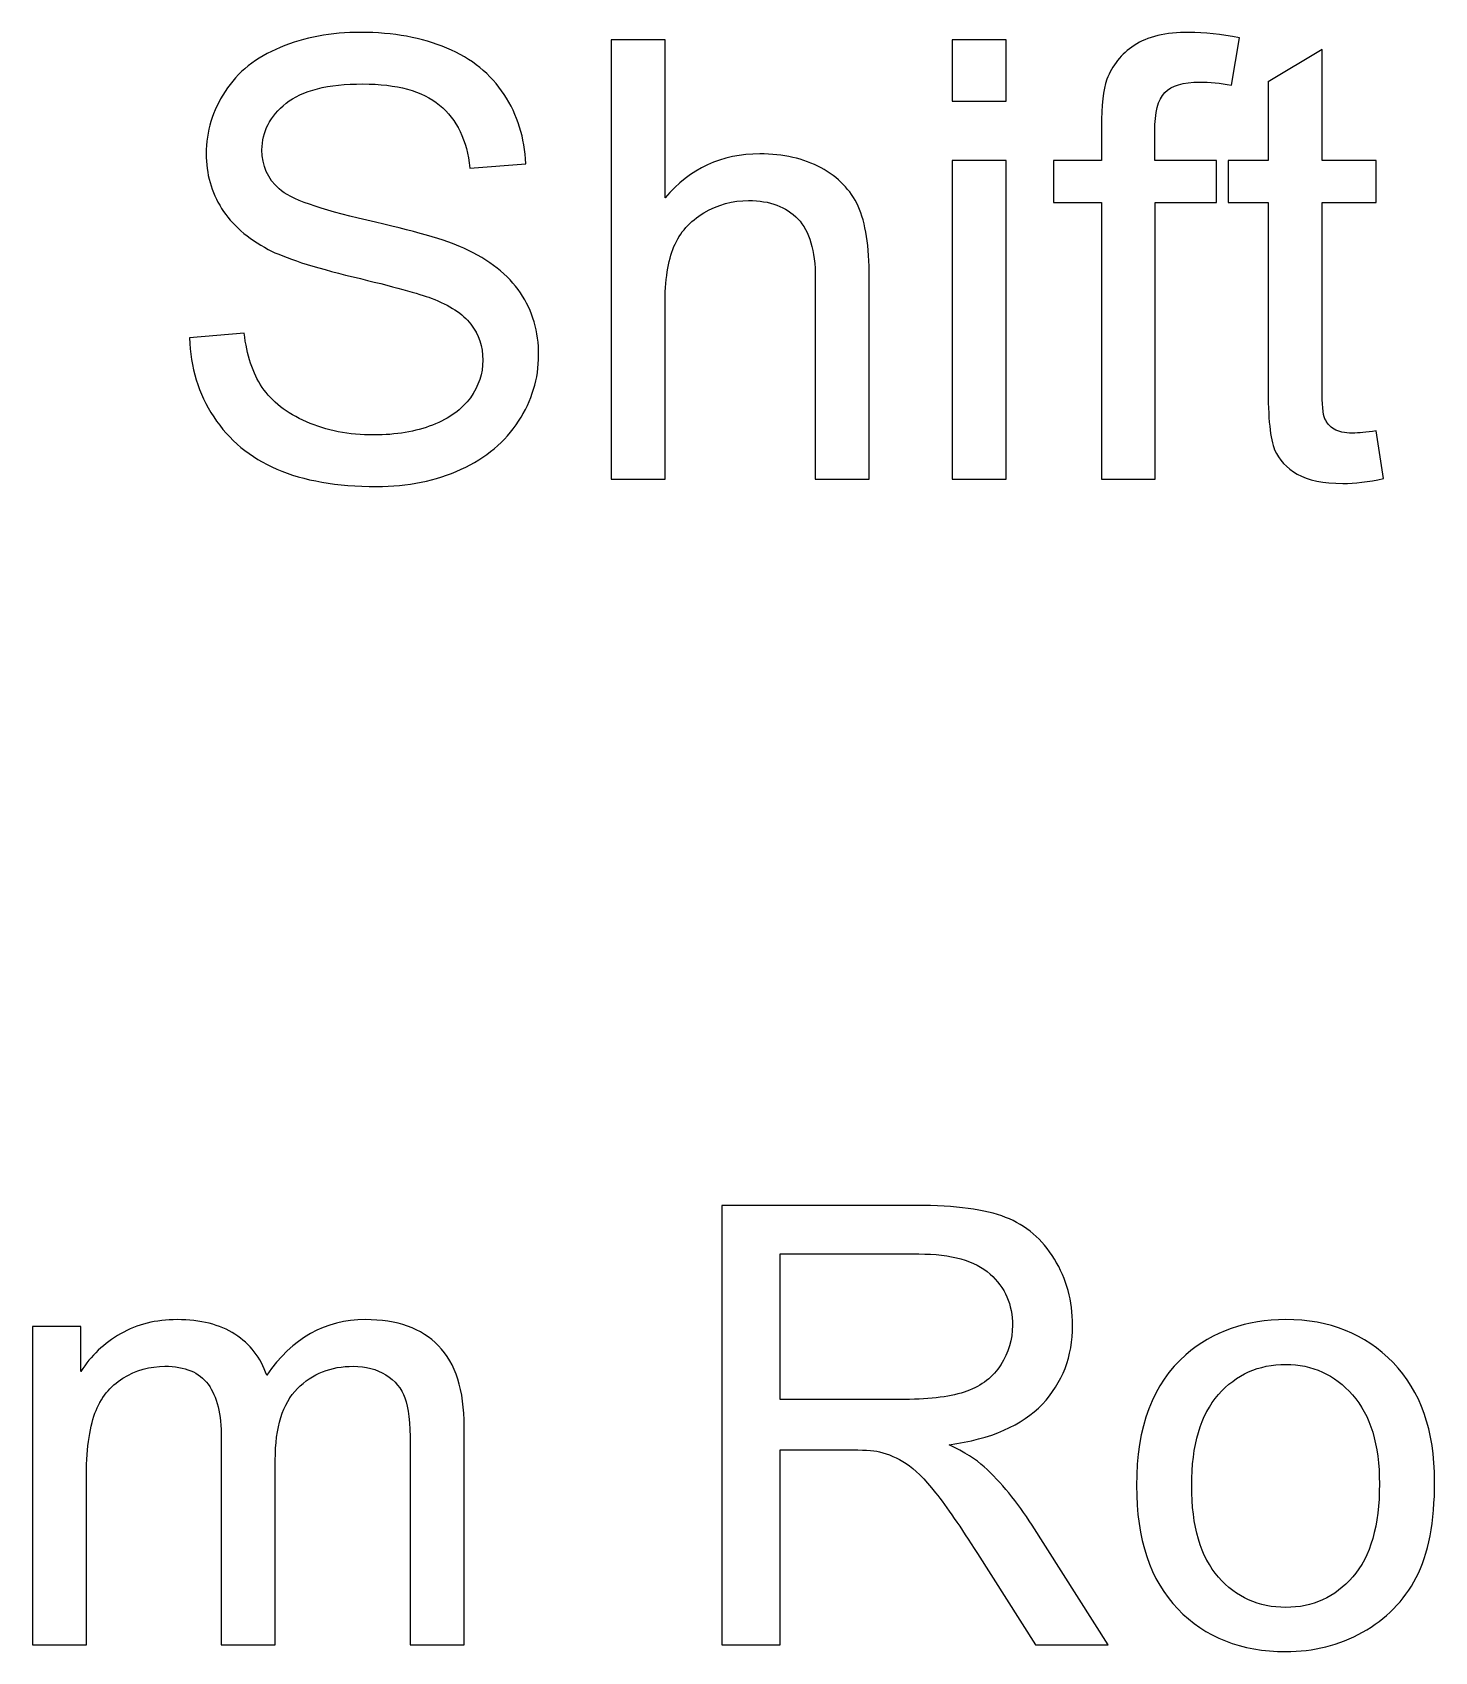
# Model space of a CAD drawing. Header units: millimetres. Extents: x -489 to 489, y -241 to 468.
# Drawn here: x -6.7 to 22.33, y 308.36 to 341.87 of the extents above; entities that cross this region are included whole.
import ezdxf

# ---------------------------------------------------------------- set-up
doc = ezdxf.new("R2010")
doc.units = ezdxf.units.MM
doc.header["$MEASUREMENT"] = 0
doc.layers.add('Layer 1', color=7, linetype='Continuous')

msp = doc.modelspace()

# ---------------------------------------------------------------- linework, layer by layer
at = {"layer": 'Layer 1', "color": 250}
for points, knots in [([(-3.4448, 335.5432), (-3.4448, 335.5432), (-2.3145, 335.6448), (-2.3145, 335.6448), (-2.3145, 335.6448), (-2.2616, 335.1876), (-2.1367, 334.813), (-1.9398, 334.5187), (-1.9398, 334.5187), (-1.743, 334.2266), (-1.4382, 333.9896), (-1.0254, 333.8075), (-1.0254, 333.8075), (-0.6127, 333.6276), (-0.147, 333.5366), (0.3694, 333.5366), (0.3694, 333.5366), (0.8288, 333.5366), (1.233, 333.6043), (1.5844, 333.7419), (1.5844, 333.7419), (1.9358, 333.8795), (2.1961, 334.0679), (2.3676, 334.3071), (2.3676, 334.3071), (2.539, 334.5463), (2.6258, 334.8066), (2.6258, 335.086), (2.6258, 335.086), (2.6258, 335.3696), (2.5433, 335.6173), (2.3782, 335.8311), (2.3782, 335.8311), (2.2131, 336.0427), (1.94, 336.2205), (1.559, 336.3666), (1.559, 336.3666), (1.3156, 336.4597), (0.7758, 336.6079), (-0.0602, 336.809), (-0.0602, 336.809), (-0.8963, 337.0101), (-1.4805, 337.1984), (-1.815, 337.3762), (-1.815, 337.3762), (-2.2489, 337.6048), (-2.5706, 337.8885), (-2.7823, 338.225), (-2.7823, 338.225), (-2.9961, 338.5616), (-3.1019, 338.9405), (-3.1019, 339.3574), (-3.1019, 339.3574), (-3.1019, 339.8189), (-2.9707, 340.2486), (-2.7103, 340.6465), (-2.7103, 340.6465), (-2.45, 341.0465), (-2.0711, 341.3492), (-1.5694, 341.5567), (-1.5694, 341.5567), (-1.0699, 341.7641), (-0.5132, 341.8678), (0.0985, 341.8678), (0.0985, 341.8678), (0.7716, 341.8678), (1.3664, 341.7599), (1.8807, 341.5418), (1.8807, 341.5418), (2.3951, 341.3259), (2.7909, 341.0063), (3.0682, 340.583), (3.0682, 340.583), (3.3455, 340.1618), (3.4936, 339.6834), (3.5148, 339.15), (3.5148, 339.15), (3.5148, 339.15), (2.3591, 339.0611), (2.3591, 339.0611), (2.3591, 339.0611), (2.2977, 339.6347), (2.0882, 340.0686), (1.7305, 340.3607), (1.7305, 340.3607), (1.3727, 340.655), (0.8436, 340.801), (0.1451, 340.801), (0.1451, 340.801), (-0.5831, 340.801), (-1.1143, 340.6677), (-1.4467, 340.401), (-1.4467, 340.401), (-1.779, 340.1343), (-1.9462, 339.8125), (-1.9462, 339.4358), (-1.9462, 339.4358), (-1.9462, 339.1098), (-1.8277, 338.841), (-1.5927, 338.6293), (-1.5927, 338.6293), (-1.3599, 338.4198), (-0.7566, 338.2017), (0.2213, 337.9816), (0.2213, 337.9816), (1.1992, 337.7594), (1.8702, 337.5667), (2.2342, 337.4016), (2.2342, 337.4016), (2.7613, 337.1582), (3.1529, 336.8513), (3.4047, 336.4767), (3.4047, 336.4767), (3.6566, 336.1041), (3.7815, 335.6744), (3.7815, 335.1876), (3.7815, 335.1876), (3.7815, 334.7029), (3.6439, 334.2499), (3.3666, 333.8224), (3.3666, 333.8224), (3.0894, 333.3948), (2.6935, 333.0625), (2.175, 332.8254), (2.175, 332.8254), (1.6564, 332.5883), (1.0743, 332.4698), (0.4245, 332.4698), (0.4245, 332.4698), (-0.3968, 332.4698), (-1.0847, 332.5904), (-1.6393, 332.8296), (-1.6393, 332.8296), (-2.196, 333.0688), (-2.6299, 333.4287), (-2.9453, 333.9113), (-2.9453, 333.9113), (-3.2628, 334.3917), (-3.4279, 334.9357), (-3.4448, 335.5432)], [0, 0, 0, 0, 0.0277778, 0.0277778, 0.0277778, 0.0277778, 0.0555556, 0.0555556, 0.0555556, 0.0555556, 0.0833333, 0.0833333, 0.0833333, 0.0833333, 0.1111111, 0.1111111, 0.1111111, 0.1111111, 0.1388889, 0.1388889, 0.1388889, 0.1388889, 0.1666667, 0.1666667, 0.1666667, 0.1666667, 0.1944444, 0.1944444, 0.1944444, 0.1944444, 0.2222222, 0.2222222, 0.2222222, 0.2222222, 0.25, 0.25, 0.25, 0.25, 0.2777778, 0.2777778, 0.2777778, 0.2777778, 0.3055556, 0.3055556, 0.3055556, 0.3055556, 0.3333333, 0.3333333, 0.3333333, 0.3333333, 0.3611111, 0.3611111, 0.3611111, 0.3611111, 0.3888889, 0.3888889, 0.3888889, 0.3888889, 0.4166667, 0.4166667, 0.4166667, 0.4166667, 0.4444444, 0.4444444, 0.4444444, 0.4444444, 0.4722222, 0.4722222, 0.4722222, 0.4722222, 0.5, 0.5, 0.5, 0.5, 0.5277778, 0.5277778, 0.5277778, 0.5277778, 0.5555556, 0.5555556, 0.5555556, 0.5555556, 0.5833333, 0.5833333, 0.5833333, 0.5833333, 0.6111111, 0.6111111, 0.6111111, 0.6111111, 0.6388889, 0.6388889, 0.6388889, 0.6388889, 0.6666667, 0.6666667, 0.6666667, 0.6666667, 0.6944444, 0.6944444, 0.6944444, 0.6944444, 0.7222222, 0.7222222, 0.7222222, 0.7222222, 0.75, 0.75, 0.75, 0.75, 0.7777778, 0.7777778, 0.7777778, 0.7777778, 0.8055556, 0.8055556, 0.8055556, 0.8055556, 0.8333333, 0.8333333, 0.8333333, 0.8333333, 0.8611111, 0.8611111, 0.8611111, 0.8611111, 0.8888889, 0.8888889, 0.8888889, 0.8888889, 0.9166667, 0.9166667, 0.9166667, 0.9166667, 0.9444444, 0.9444444, 0.9444444, 0.9444444, 1, 1, 1, 1]), ([(15.4316, 332.6222), (15.4316, 332.6222), (15.4316, 338.3499), (15.4316, 338.3499), (15.4316, 338.3499), (15.4316, 338.3499), (14.441, 338.3499), (14.441, 338.3499), (14.441, 338.3499), (14.441, 338.3499), (14.441, 339.2135), (14.441, 339.2135), (14.441, 339.2135), (14.441, 339.2135), (15.4316, 339.2135), (15.4316, 339.2135), (15.4316, 339.2135), (15.4316, 339.2135), (15.4316, 339.912), (15.4316, 339.912), (15.4316, 339.912), (15.4316, 340.3544), (15.4697, 340.6825), (15.548, 340.8963), (15.548, 340.8963), (15.656, 341.1841), (15.8422, 341.4191), (16.1132, 341.599), (16.1132, 341.599), (16.382, 341.7789), (16.7609, 341.8678), (17.2477, 341.8678), (17.2477, 341.8678), (17.5631, 341.8678), (17.9102, 341.8297), (18.2912, 341.7556), (18.2912, 341.7556), (18.2912, 341.7556), (18.124, 340.7777), (18.124, 340.7777), (18.124, 340.7777), (17.8912, 340.8179), (17.6732, 340.8391), (17.4657, 340.8391), (17.4657, 340.8391), (17.1271, 340.8391), (16.8879, 340.7671), (16.7461, 340.6232), (16.7461, 340.6232), (16.6064, 340.4793), (16.5365, 340.2105), (16.5365, 339.8168), (16.5365, 339.8168), (16.5365, 339.8168), (16.5365, 339.2135), (16.5365, 339.2135), (16.5365, 339.2135), (16.5365, 339.2135), (17.8192, 339.2135), (17.8192, 339.2135), (17.8192, 339.2135), (17.8192, 339.2135), (17.8192, 338.3499), (17.8192, 338.3499), (17.8192, 338.3499), (17.8192, 338.3499), (16.5492, 338.3499), (16.5492, 338.3499), (16.5492, 338.3499), (16.5492, 338.3499), (16.5492, 332.6222), (16.5492, 332.6222), (16.5492, 332.6222), (16.5492, 332.6222), (15.4316, 332.6222), (15.4316, 332.6222)], [0, 0, 0, 0, 0.05, 0.05, 0.05, 0.05, 0.1, 0.1, 0.1, 0.1, 0.15, 0.15, 0.15, 0.15, 0.2, 0.2, 0.2, 0.2, 0.25, 0.25, 0.25, 0.25, 0.3, 0.3, 0.3, 0.3, 0.35, 0.35, 0.35, 0.35, 0.4, 0.4, 0.4, 0.4, 0.45, 0.45, 0.45, 0.45, 0.5, 0.5, 0.5, 0.5, 0.55, 0.55, 0.55, 0.55, 0.6, 0.6, 0.6, 0.6, 0.65, 0.65, 0.65, 0.65, 0.7, 0.7, 0.7, 0.7, 0.75, 0.75, 0.75, 0.75, 0.8, 0.8, 0.8, 0.8, 0.85, 0.85, 0.85, 0.85, 0.9, 0.9, 0.9, 0.9, 1, 1, 1, 1]), ([(5.2801, 332.6222), (5.2801, 332.6222), (5.2801, 341.7154), (5.2801, 341.7154), (5.2801, 341.7154), (5.2801, 341.7154), (6.3977, 341.7154), (6.3977, 341.7154), (6.3977, 341.7154), (6.3977, 341.7154), (6.3977, 338.443), (6.3977, 338.443), (6.3977, 338.443), (6.9163, 339.0505), (7.5703, 339.3532), (8.362, 339.3532), (8.362, 339.3532), (8.8467, 339.3532), (9.2679, 339.258), (9.6277, 339.0653), (9.6277, 339.0653), (9.9855, 338.8727), (10.2416, 338.6081), (10.3961, 338.2695), (10.3961, 338.2695), (10.5506, 337.9308), (10.6268, 337.4376), (10.6268, 336.7942), (10.6268, 336.7942), (10.6268, 336.7942), (10.6268, 332.6222), (10.6268, 332.6222), (10.6268, 332.6222), (10.6268, 332.6222), (9.5092, 332.6222), (9.5092, 332.6222), (9.5092, 332.6222), (9.5092, 332.6222), (9.5092, 336.7899), (9.5092, 336.7899), (9.5092, 336.7899), (9.5092, 337.3466), (9.3886, 337.753), (9.1494, 338.007), (9.1494, 338.007), (8.9081, 338.261), (8.5694, 338.388), (8.1291, 338.388), (8.1291, 338.388), (7.8011, 338.388), (7.492, 338.3033), (7.202, 338.1319), (7.202, 338.1319), (6.9121, 337.9604), (6.7067, 337.7276), (6.5819, 337.4334), (6.5819, 337.4334), (6.4591, 337.1413), (6.3977, 336.737), (6.3977, 336.2205), (6.3977, 336.2205), (6.3977, 336.2205), (6.3977, 332.6222), (6.3977, 332.6222), (6.3977, 332.6222), (6.3977, 332.6222), (5.2801, 332.6222), (5.2801, 332.6222)], [0, 0, 0, 0, 0.0555556, 0.0555556, 0.0555556, 0.0555556, 0.1111111, 0.1111111, 0.1111111, 0.1111111, 0.1666667, 0.1666667, 0.1666667, 0.1666667, 0.2222222, 0.2222222, 0.2222222, 0.2222222, 0.2777778, 0.2777778, 0.2777778, 0.2777778, 0.3333333, 0.3333333, 0.3333333, 0.3333333, 0.3888889, 0.3888889, 0.3888889, 0.3888889, 0.4444444, 0.4444444, 0.4444444, 0.4444444, 0.5, 0.5, 0.5, 0.5, 0.5555556, 0.5555556, 0.5555556, 0.5555556, 0.6111111, 0.6111111, 0.6111111, 0.6111111, 0.6666667, 0.6666667, 0.6666667, 0.6666667, 0.7222222, 0.7222222, 0.7222222, 0.7222222, 0.7777778, 0.7777778, 0.7777778, 0.7777778, 0.8333333, 0.8333333, 0.8333333, 0.8333333, 0.8888889, 0.8888889, 0.8888889, 0.8888889, 1, 1, 1, 1]), ([(12.3434, 340.4454), (12.3434, 340.4454), (12.3434, 341.7154), (12.3434, 341.7154), (12.3434, 341.7154), (12.3434, 341.7154), (13.461, 341.7154), (13.461, 341.7154), (13.461, 341.7154), (13.461, 341.7154), (13.461, 340.4454), (13.461, 340.4454), (13.461, 340.4454), (13.461, 340.4454), (12.3434, 340.4454), (12.3434, 340.4454)], [0, 0, 0, 0, 0.2, 0.2, 0.2, 0.2, 0.4, 0.4, 0.4, 0.4, 0.6, 0.6, 0.6, 0.6, 1, 1, 1, 1]), ([(21.1191, 333.6192), (21.1191, 333.6192), (21.2715, 332.6328), (21.2715, 332.6328), (21.2715, 332.6328), (20.9582, 332.5672), (20.6767, 332.5333), (20.4312, 332.5333), (20.4312, 332.5333), (20.0269, 332.5333), (19.7136, 332.5968), (19.4893, 332.7259), (19.4893, 332.7259), (19.267, 332.855), (19.1104, 333.0223), (19.0194, 333.2318), (19.0194, 333.2318), (18.9284, 333.4414), (18.8839, 333.8816), (18.8839, 334.5526), (18.8839, 334.5526), (18.8839, 334.5526), (18.8839, 338.3499), (18.8839, 338.3499), (18.8839, 338.3499), (18.8839, 338.3499), (18.0584, 338.3499), (18.0584, 338.3499), (18.0584, 338.3499), (18.0584, 338.3499), (18.0584, 339.2135), (18.0584, 339.2135), (18.0584, 339.2135), (18.0584, 339.2135), (18.8839, 339.2135), (18.8839, 339.2135), (18.8839, 339.2135), (18.8839, 339.2135), (18.8839, 340.8433), (18.8839, 340.8433), (18.8839, 340.8433), (18.8839, 340.8433), (20.0015, 341.5143), (20.0015, 341.5143), (20.0015, 341.5143), (20.0015, 341.5143), (20.0015, 339.2135), (20.0015, 339.2135), (20.0015, 339.2135), (20.0015, 339.2135), (21.1191, 339.2135), (21.1191, 339.2135), (21.1191, 339.2135), (21.1191, 339.2135), (21.1191, 338.3499), (21.1191, 338.3499), (21.1191, 338.3499), (21.1191, 338.3499), (20.0015, 338.3499), (20.0015, 338.3499), (20.0015, 338.3499), (20.0015, 338.3499), (20.0015, 334.4891), (20.0015, 334.4891), (20.0015, 334.4891), (20.0015, 334.1695), (20.0206, 333.9642), (20.0608, 333.8732), (20.0608, 333.8732), (20.0989, 333.7821), (20.1624, 333.7102), (20.2513, 333.6551), (20.2513, 333.6551), (20.3402, 333.6022), (20.4672, 333.5747), (20.6323, 333.5747), (20.6323, 333.5747), (20.755, 333.5747), (20.918, 333.5895), (21.1191, 333.6192)], [0, 0, 0, 0, 0.047619, 0.047619, 0.047619, 0.047619, 0.0952381, 0.0952381, 0.0952381, 0.0952381, 0.1428571, 0.1428571, 0.1428571, 0.1428571, 0.1904762, 0.1904762, 0.1904762, 0.1904762, 0.2380952, 0.2380952, 0.2380952, 0.2380952, 0.2857143, 0.2857143, 0.2857143, 0.2857143, 0.3333333, 0.3333333, 0.3333333, 0.3333333, 0.3809524, 0.3809524, 0.3809524, 0.3809524, 0.4285714, 0.4285714, 0.4285714, 0.4285714, 0.4761905, 0.4761905, 0.4761905, 0.4761905, 0.5238095, 0.5238095, 0.5238095, 0.5238095, 0.5714286, 0.5714286, 0.5714286, 0.5714286, 0.6190476, 0.6190476, 0.6190476, 0.6190476, 0.6666667, 0.6666667, 0.6666667, 0.6666667, 0.7142857, 0.7142857, 0.7142857, 0.7142857, 0.7619048, 0.7619048, 0.7619048, 0.7619048, 0.8095238, 0.8095238, 0.8095238, 0.8095238, 0.8571429, 0.8571429, 0.8571429, 0.8571429, 0.9047619, 0.9047619, 0.9047619, 0.9047619, 1, 1, 1, 1]), ([(12.3434, 332.6222), (12.3434, 332.6222), (12.3434, 339.2135), (12.3434, 339.2135), (12.3434, 339.2135), (12.3434, 339.2135), (13.461, 339.2135), (13.461, 339.2135), (13.461, 339.2135), (13.461, 339.2135), (13.461, 332.6222), (13.461, 332.6222), (13.461, 332.6222), (13.461, 332.6222), (12.3434, 332.6222), (12.3434, 332.6222)], [0, 0, 0, 0, 0.2, 0.2, 0.2, 0.2, 0.4, 0.4, 0.4, 0.4, 0.6, 0.6, 0.6, 0.6, 1, 1, 1, 1]), ([(7.5725, 308.4973), (7.5725, 308.4973), (7.5725, 317.5905), (7.5725, 317.5905), (7.5725, 317.5905), (7.5725, 317.5905), (11.6026, 317.5905), (11.6026, 317.5905), (11.6026, 317.5905), (12.4133, 317.5905), (13.0293, 317.508), (13.4505, 317.345), (13.4505, 317.345), (13.8717, 317.182), (14.2083, 316.8941), (14.4601, 316.4814), (14.4601, 316.4814), (14.712, 316.0686), (14.8369, 315.6114), (14.8369, 315.1119), (14.8369, 315.1119), (14.8369, 314.4663), (14.6274, 313.9223), (14.2104, 313.4799), (14.2104, 313.4799), (13.7934, 313.0376), (13.1499, 312.7582), (12.2779, 312.6375), (12.2779, 312.6375), (12.5975, 312.4851), (12.8388, 312.3327), (13.0039, 312.1845), (13.0039, 312.1845), (13.3552, 311.8628), (13.6876, 311.4585), (13.9987, 310.9738), (13.9987, 310.9738), (13.9987, 310.9738), (15.5714, 308.4973), (15.5714, 308.4973), (15.5714, 308.4973), (15.5714, 308.4973), (14.0686, 308.4973), (14.0686, 308.4973), (14.0686, 308.4973), (14.0686, 308.4973), (12.8663, 310.3896), (12.8663, 310.3896), (12.8663, 310.3896), (12.517, 310.9378), (12.2271, 311.3548), (12.0006, 311.6448), (12.0006, 311.6448), (11.772, 311.9348), (11.5688, 312.1359), (11.3889, 312.2523), (11.3889, 312.2523), (11.2111, 312.3666), (11.0269, 312.447), (10.8406, 312.4936), (10.8406, 312.4936), (10.7052, 312.5211), (10.4829, 312.5359), (10.1718, 312.5359), (10.1718, 312.5359), (10.1718, 312.5359), (8.779, 312.5359), (8.779, 312.5359), (8.779, 312.5359), (8.779, 312.5359), (8.779, 308.4973), (8.779, 308.4973), (8.779, 308.4973), (8.779, 308.4973), (7.5725, 308.4973), (7.5725, 308.4973)], [0, 0, 0, 0, 0.05, 0.05, 0.05, 0.05, 0.1, 0.1, 0.1, 0.1, 0.15, 0.15, 0.15, 0.15, 0.2, 0.2, 0.2, 0.2, 0.25, 0.25, 0.25, 0.25, 0.3, 0.3, 0.3, 0.3, 0.35, 0.35, 0.35, 0.35, 0.4, 0.4, 0.4, 0.4, 0.45, 0.45, 0.45, 0.45, 0.5, 0.5, 0.5, 0.5, 0.55, 0.55, 0.55, 0.55, 0.6, 0.6, 0.6, 0.6, 0.65, 0.65, 0.65, 0.65, 0.7, 0.7, 0.7, 0.7, 0.75, 0.75, 0.75, 0.75, 0.8, 0.8, 0.8, 0.8, 0.85, 0.85, 0.85, 0.85, 0.9, 0.9, 0.9, 0.9, 1, 1, 1, 1]), ([(8.779, 313.5773), (8.779, 313.5773), (11.3613, 313.5773), (11.3613, 313.5773), (11.3613, 313.5773), (11.9117, 313.5773), (12.3392, 313.6345), (12.6483, 313.7488), (12.6483, 313.7488), (12.9573, 313.8609), (13.1923, 314.043), (13.351, 314.2949), (13.351, 314.2949), (13.5119, 314.5446), (13.5923, 314.8156), (13.5923, 315.1098), (13.5923, 315.1098), (13.5923, 315.5395), (13.4378, 315.8951), (13.1266, 316.1723), (13.1266, 316.1723), (12.8155, 316.4496), (12.3244, 316.5872), (11.6534, 316.5872), (11.6534, 316.5872), (11.6534, 316.5872), (8.779, 316.5872), (8.779, 316.5872), (8.779, 316.5872), (8.779, 316.5872), (8.779, 313.5773), (8.779, 313.5773)], [0, 0, 0, 0, 0.1111111, 0.1111111, 0.1111111, 0.1111111, 0.2222222, 0.2222222, 0.2222222, 0.2222222, 0.3333333, 0.3333333, 0.3333333, 0.3333333, 0.4444444, 0.4444444, 0.4444444, 0.4444444, 0.5555556, 0.5555556, 0.5555556, 0.5555556, 0.6666667, 0.6666667, 0.6666667, 0.6666667, 0.7777778, 0.7777778, 0.7777778, 0.7777778, 1, 1, 1, 1]), ([(-6.7002, 308.4973), (-6.7002, 308.4973), (-6.7002, 315.0886), (-6.7002, 315.0886), (-6.7002, 315.0886), (-6.7002, 315.0886), (-5.6969, 315.0886), (-5.6969, 315.0886), (-5.6969, 315.0886), (-5.6969, 315.0886), (-5.6969, 314.1573), (-5.6969, 314.1573), (-5.6969, 314.1573), (-5.4916, 314.479), (-5.2164, 314.7394), (-4.8735, 314.9341), (-4.8735, 314.9341), (-4.5306, 315.1309), (-4.1411, 315.2283), (-3.703, 315.2283), (-3.703, 315.2283), (-3.2162, 315.2283), (-2.8161, 315.1267), (-2.505, 314.9256), (-2.505, 314.9256), (-2.1938, 314.7224), (-1.9737, 314.4409), (-1.8467, 314.0768), (-1.8467, 314.0768), (-1.3217, 314.8452), (-0.6423, 315.2283), (0.1959, 315.2283), (0.1959, 315.2283), (0.8521, 315.2283), (1.358, 315.0484), (1.7093, 314.6864), (1.7093, 314.6864), (2.0628, 314.3245), (2.2406, 313.7678), (2.2406, 313.0164), (2.2406, 313.0164), (2.2406, 313.0164), (2.2406, 308.4973), (2.2406, 308.4973), (2.2406, 308.4973), (2.2406, 308.4973), (1.123, 308.4973), (1.123, 308.4973), (1.123, 308.4973), (1.123, 308.4973), (1.123, 312.646), (1.123, 312.646), (1.123, 312.646), (1.123, 313.0905), (1.0849, 313.4122), (1.0129, 313.6091), (1.0129, 313.6091), (0.941, 313.8059), (0.8097, 313.9625), (0.6171, 314.0832), (0.6171, 314.0832), (0.4266, 314.2038), (0.2023, 314.2631), (-0.0539, 314.2631), (-0.0539, 314.2631), (-0.5195, 314.2631), (-0.9048, 314.1086), (-1.2117, 313.8017), (-1.2117, 313.8017), (-1.5186, 313.4926), (-1.671, 312.9995), (-1.671, 312.3221), (-1.671, 312.3221), (-1.671, 312.3221), (-1.671, 308.4973), (-1.671, 308.4973), (-1.671, 308.4973), (-1.671, 308.4973), (-2.7886, 308.4973), (-2.7886, 308.4973), (-2.7886, 308.4973), (-2.7886, 308.4973), (-2.7886, 312.7751), (-2.7886, 312.7751), (-2.7886, 312.7751), (-2.7886, 313.2704), (-2.8796, 313.6429), (-3.0616, 313.8906), (-3.0616, 313.8906), (-3.2437, 314.1382), (-3.5421, 314.2631), (-3.9549, 314.2631), (-3.9549, 314.2631), (-4.2681, 314.2631), (-4.5581, 314.1806), (-4.8248, 314.0155), (-4.8248, 314.0155), (-5.0915, 313.8504), (-5.2841, 313.6091), (-5.4048, 313.2894), (-5.4048, 313.2894), (-5.5233, 312.9719), (-5.5826, 312.5126), (-5.5826, 311.9136), (-5.5826, 311.9136), (-5.5826, 311.9136), (-5.5826, 308.4973), (-5.5826, 308.4973), (-5.5826, 308.4973), (-5.5826, 308.4973), (-6.7002, 308.4973), (-6.7002, 308.4973)], [0, 0, 0, 0, 0.0344828, 0.0344828, 0.0344828, 0.0344828, 0.0689655, 0.0689655, 0.0689655, 0.0689655, 0.1034483, 0.1034483, 0.1034483, 0.1034483, 0.137931, 0.137931, 0.137931, 0.137931, 0.1724138, 0.1724138, 0.1724138, 0.1724138, 0.2068966, 0.2068966, 0.2068966, 0.2068966, 0.2413793, 0.2413793, 0.2413793, 0.2413793, 0.2758621, 0.2758621, 0.2758621, 0.2758621, 0.3103448, 0.3103448, 0.3103448, 0.3103448, 0.3448276, 0.3448276, 0.3448276, 0.3448276, 0.3793103, 0.3793103, 0.3793103, 0.3793103, 0.4137931, 0.4137931, 0.4137931, 0.4137931, 0.4482759, 0.4482759, 0.4482759, 0.4482759, 0.4827586, 0.4827586, 0.4827586, 0.4827586, 0.5172414, 0.5172414, 0.5172414, 0.5172414, 0.5517241, 0.5517241, 0.5517241, 0.5517241, 0.5862069, 0.5862069, 0.5862069, 0.5862069, 0.6206897, 0.6206897, 0.6206897, 0.6206897, 0.6551724, 0.6551724, 0.6551724, 0.6551724, 0.6896552, 0.6896552, 0.6896552, 0.6896552, 0.7241379, 0.7241379, 0.7241379, 0.7241379, 0.7586207, 0.7586207, 0.7586207, 0.7586207, 0.7931034, 0.7931034, 0.7931034, 0.7931034, 0.8275862, 0.8275862, 0.8275862, 0.8275862, 0.862069, 0.862069, 0.862069, 0.862069, 0.8965517, 0.8965517, 0.8965517, 0.8965517, 0.9310345, 0.9310345, 0.9310345, 0.9310345, 1, 1, 1, 1]), ([(16.1598, 311.793), (16.1598, 313.01), (16.4985, 313.9117), (17.1779, 314.4981), (17.1779, 314.4981), (17.7431, 314.9849), (18.4352, 315.2283), (19.2501, 315.2283), (19.2501, 315.2283), (20.154, 315.2283), (20.8948, 314.932), (21.4705, 314.3393), (21.4705, 314.3393), (22.0441, 313.7488), (22.332, 312.9296), (22.332, 311.8861), (22.332, 311.8861), (22.332, 311.0394), (22.205, 310.3748), (21.951, 309.8901), (21.951, 309.8901), (21.697, 309.4054), (21.3266, 309.0286), (20.8398, 308.7598), (20.8398, 308.7598), (20.355, 308.4909), (19.8238, 308.3576), (19.2501, 308.3576), (19.2501, 308.3576), (18.3273, 308.3576), (17.5822, 308.6518), (17.0128, 309.2424), (17.0128, 309.2424), (16.4434, 309.8329), (16.1598, 310.6838), (16.1598, 311.793)], [0, 0, 0, 0, 0.1, 0.1, 0.1, 0.1, 0.2, 0.2, 0.2, 0.2, 0.3, 0.3, 0.3, 0.3, 0.4, 0.4, 0.4, 0.4, 0.5, 0.5, 0.5, 0.5, 0.6, 0.6, 0.6, 0.6, 0.7, 0.7, 0.7, 0.7, 0.8, 0.8, 0.8, 0.8, 1, 1, 1, 1]), ([(17.3028, 311.7908), (17.3028, 310.9484), (17.487, 310.3176), (17.8553, 309.9007), (17.8553, 309.9007), (18.2257, 309.4816), (18.6892, 309.272), (19.2501, 309.272), (19.2501, 309.272), (19.8047, 309.272), (20.2661, 309.4816), (20.6366, 309.9028), (20.6366, 309.9028), (21.0049, 310.324), (21.189, 310.9653), (21.189, 311.8268), (21.189, 311.8268), (21.189, 312.6396), (21.0027, 313.2556), (20.6323, 313.6726), (20.6323, 313.6726), (20.2619, 314.0917), (19.8005, 314.3012), (19.2501, 314.3012), (19.2501, 314.3012), (18.6892, 314.3012), (18.2257, 314.0938), (17.8553, 313.6768), (17.8553, 313.6768), (17.487, 313.2598), (17.3028, 312.6312), (17.3028, 311.7908)], [0, 0, 0, 0, 0.1111111, 0.1111111, 0.1111111, 0.1111111, 0.2222222, 0.2222222, 0.2222222, 0.2222222, 0.3333333, 0.3333333, 0.3333333, 0.3333333, 0.4444444, 0.4444444, 0.4444444, 0.4444444, 0.5555556, 0.5555556, 0.5555556, 0.5555556, 0.6666667, 0.6666667, 0.6666667, 0.6666667, 0.7777778, 0.7777778, 0.7777778, 0.7777778, 1, 1, 1, 1])]:
    msp.add_open_spline(points, degree=3, knots=knots, dxfattribs=at)
at = {"layer": 'Layer 1', "color": 250, "lineweight": 9}
for points, knots in [([(-3.4448, 335.5432), (-3.4448, 335.5432), (-2.3145, 335.6448), (-2.3145, 335.6448), (-2.3145, 335.6448), (-2.2616, 335.1876), (-2.1367, 334.813), (-1.9398, 334.5187), (-1.9398, 334.5187), (-1.743, 334.2266), (-1.4382, 333.9896), (-1.0254, 333.8075), (-1.0254, 333.8075), (-0.6127, 333.6276), (-0.147, 333.5366), (0.3694, 333.5366), (0.3694, 333.5366), (0.8288, 333.5366), (1.233, 333.6043), (1.5844, 333.7419), (1.5844, 333.7419), (1.9358, 333.8795), (2.1961, 334.0679), (2.3676, 334.3071), (2.3676, 334.3071), (2.539, 334.5463), (2.6258, 334.8066), (2.6258, 335.086), (2.6258, 335.086), (2.6258, 335.3696), (2.5433, 335.6173), (2.3782, 335.8311), (2.3782, 335.8311), (2.2131, 336.0427), (1.94, 336.2205), (1.559, 336.3666), (1.559, 336.3666), (1.3156, 336.4597), (0.7758, 336.6079), (-0.0602, 336.809), (-0.0602, 336.809), (-0.8963, 337.0101), (-1.4805, 337.1984), (-1.815, 337.3762), (-1.815, 337.3762), (-2.2489, 337.6048), (-2.5706, 337.8885), (-2.7823, 338.225), (-2.7823, 338.225), (-2.9961, 338.5616), (-3.1019, 338.9405), (-3.1019, 339.3574), (-3.1019, 339.3574), (-3.1019, 339.8189), (-2.9707, 340.2486), (-2.7103, 340.6465), (-2.7103, 340.6465), (-2.45, 341.0465), (-2.0711, 341.3492), (-1.5694, 341.5567), (-1.5694, 341.5567), (-1.0699, 341.7641), (-0.5132, 341.8678), (0.0985, 341.8678), (0.0985, 341.8678), (0.7716, 341.8678), (1.3664, 341.7599), (1.8807, 341.5418), (1.8807, 341.5418), (2.3951, 341.3259), (2.7909, 341.0063), (3.0682, 340.583), (3.0682, 340.583), (3.3455, 340.1618), (3.4936, 339.6834), (3.5148, 339.15), (3.5148, 339.15), (3.5148, 339.15), (2.3591, 339.0611), (2.3591, 339.0611), (2.3591, 339.0611), (2.2977, 339.6347), (2.0882, 340.0686), (1.7305, 340.3607), (1.7305, 340.3607), (1.3727, 340.655), (0.8436, 340.801), (0.1451, 340.801), (0.1451, 340.801), (-0.5831, 340.801), (-1.1143, 340.6677), (-1.4467, 340.401), (-1.4467, 340.401), (-1.779, 340.1343), (-1.9462, 339.8125), (-1.9462, 339.4358), (-1.9462, 339.4358), (-1.9462, 339.1098), (-1.8277, 338.841), (-1.5927, 338.6293), (-1.5927, 338.6293), (-1.3599, 338.4198), (-0.7566, 338.2017), (0.2213, 337.9816), (0.2213, 337.9816), (1.1992, 337.7594), (1.8702, 337.5667), (2.2342, 337.4016), (2.2342, 337.4016), (2.7613, 337.1582), (3.1529, 336.8513), (3.4047, 336.4767), (3.4047, 336.4767), (3.6566, 336.1041), (3.7815, 335.6744), (3.7815, 335.1876), (3.7815, 335.1876), (3.7815, 334.7029), (3.6439, 334.2499), (3.3666, 333.8224), (3.3666, 333.8224), (3.0894, 333.3948), (2.6935, 333.0625), (2.175, 332.8254), (2.175, 332.8254), (1.6564, 332.5883), (1.0743, 332.4698), (0.4245, 332.4698), (0.4245, 332.4698), (-0.3968, 332.4698), (-1.0847, 332.5904), (-1.6393, 332.8296), (-1.6393, 332.8296), (-2.196, 333.0688), (-2.6299, 333.4287), (-2.9453, 333.9113), (-2.9453, 333.9113), (-3.2628, 334.3917), (-3.4279, 334.9357), (-3.4448, 335.5432)], [0, 0, 0, 0, 0.0277778, 0.0277778, 0.0277778, 0.0277778, 0.0555556, 0.0555556, 0.0555556, 0.0555556, 0.0833333, 0.0833333, 0.0833333, 0.0833333, 0.1111111, 0.1111111, 0.1111111, 0.1111111, 0.1388889, 0.1388889, 0.1388889, 0.1388889, 0.1666667, 0.1666667, 0.1666667, 0.1666667, 0.1944444, 0.1944444, 0.1944444, 0.1944444, 0.2222222, 0.2222222, 0.2222222, 0.2222222, 0.25, 0.25, 0.25, 0.25, 0.2777778, 0.2777778, 0.2777778, 0.2777778, 0.3055556, 0.3055556, 0.3055556, 0.3055556, 0.3333333, 0.3333333, 0.3333333, 0.3333333, 0.3611111, 0.3611111, 0.3611111, 0.3611111, 0.3888889, 0.3888889, 0.3888889, 0.3888889, 0.4166667, 0.4166667, 0.4166667, 0.4166667, 0.4444444, 0.4444444, 0.4444444, 0.4444444, 0.4722222, 0.4722222, 0.4722222, 0.4722222, 0.5, 0.5, 0.5, 0.5, 0.5277778, 0.5277778, 0.5277778, 0.5277778, 0.5555556, 0.5555556, 0.5555556, 0.5555556, 0.5833333, 0.5833333, 0.5833333, 0.5833333, 0.6111111, 0.6111111, 0.6111111, 0.6111111, 0.6388889, 0.6388889, 0.6388889, 0.6388889, 0.6666667, 0.6666667, 0.6666667, 0.6666667, 0.6944444, 0.6944444, 0.6944444, 0.6944444, 0.7222222, 0.7222222, 0.7222222, 0.7222222, 0.75, 0.75, 0.75, 0.75, 0.7777778, 0.7777778, 0.7777778, 0.7777778, 0.8055556, 0.8055556, 0.8055556, 0.8055556, 0.8333333, 0.8333333, 0.8333333, 0.8333333, 0.8611111, 0.8611111, 0.8611111, 0.8611111, 0.8888889, 0.8888889, 0.8888889, 0.8888889, 0.9166667, 0.9166667, 0.9166667, 0.9166667, 0.9444444, 0.9444444, 0.9444444, 0.9444444, 1, 1, 1, 1]), ([(15.4316, 332.6222), (15.4316, 332.6222), (15.4316, 338.3499), (15.4316, 338.3499), (15.4316, 338.3499), (15.4316, 338.3499), (14.441, 338.3499), (14.441, 338.3499), (14.441, 338.3499), (14.441, 338.3499), (14.441, 339.2135), (14.441, 339.2135), (14.441, 339.2135), (14.441, 339.2135), (15.4316, 339.2135), (15.4316, 339.2135), (15.4316, 339.2135), (15.4316, 339.2135), (15.4316, 339.912), (15.4316, 339.912), (15.4316, 339.912), (15.4316, 340.3544), (15.4697, 340.6825), (15.548, 340.8963), (15.548, 340.8963), (15.656, 341.1841), (15.8422, 341.4191), (16.1132, 341.599), (16.1132, 341.599), (16.382, 341.7789), (16.7609, 341.8678), (17.2477, 341.8678), (17.2477, 341.8678), (17.5631, 341.8678), (17.9102, 341.8297), (18.2912, 341.7556), (18.2912, 341.7556), (18.2912, 341.7556), (18.124, 340.7777), (18.124, 340.7777), (18.124, 340.7777), (17.8912, 340.8179), (17.6732, 340.8391), (17.4657, 340.8391), (17.4657, 340.8391), (17.1271, 340.8391), (16.8879, 340.7671), (16.7461, 340.6232), (16.7461, 340.6232), (16.6064, 340.4793), (16.5365, 340.2105), (16.5365, 339.8168), (16.5365, 339.8168), (16.5365, 339.8168), (16.5365, 339.2135), (16.5365, 339.2135), (16.5365, 339.2135), (16.5365, 339.2135), (17.8192, 339.2135), (17.8192, 339.2135), (17.8192, 339.2135), (17.8192, 339.2135), (17.8192, 338.3499), (17.8192, 338.3499), (17.8192, 338.3499), (17.8192, 338.3499), (16.5492, 338.3499), (16.5492, 338.3499), (16.5492, 338.3499), (16.5492, 338.3499), (16.5492, 332.6222), (16.5492, 332.6222), (16.5492, 332.6222), (16.5492, 332.6222), (15.4316, 332.6222), (15.4316, 332.6222)], [0, 0, 0, 0, 0.05, 0.05, 0.05, 0.05, 0.1, 0.1, 0.1, 0.1, 0.15, 0.15, 0.15, 0.15, 0.2, 0.2, 0.2, 0.2, 0.25, 0.25, 0.25, 0.25, 0.3, 0.3, 0.3, 0.3, 0.35, 0.35, 0.35, 0.35, 0.4, 0.4, 0.4, 0.4, 0.45, 0.45, 0.45, 0.45, 0.5, 0.5, 0.5, 0.5, 0.55, 0.55, 0.55, 0.55, 0.6, 0.6, 0.6, 0.6, 0.65, 0.65, 0.65, 0.65, 0.7, 0.7, 0.7, 0.7, 0.75, 0.75, 0.75, 0.75, 0.8, 0.8, 0.8, 0.8, 0.85, 0.85, 0.85, 0.85, 0.9, 0.9, 0.9, 0.9, 1, 1, 1, 1]), ([(5.2801, 332.6222), (5.2801, 332.6222), (5.2801, 341.7154), (5.2801, 341.7154), (5.2801, 341.7154), (5.2801, 341.7154), (6.3977, 341.7154), (6.3977, 341.7154), (6.3977, 341.7154), (6.3977, 341.7154), (6.3977, 338.443), (6.3977, 338.443), (6.3977, 338.443), (6.9163, 339.0505), (7.5703, 339.3532), (8.362, 339.3532), (8.362, 339.3532), (8.8467, 339.3532), (9.2679, 339.258), (9.6277, 339.0653), (9.6277, 339.0653), (9.9855, 338.8727), (10.2416, 338.6081), (10.3961, 338.2695), (10.3961, 338.2695), (10.5506, 337.9308), (10.6268, 337.4376), (10.6268, 336.7942), (10.6268, 336.7942), (10.6268, 336.7942), (10.6268, 332.6222), (10.6268, 332.6222), (10.6268, 332.6222), (10.6268, 332.6222), (9.5092, 332.6222), (9.5092, 332.6222), (9.5092, 332.6222), (9.5092, 332.6222), (9.5092, 336.7899), (9.5092, 336.7899), (9.5092, 336.7899), (9.5092, 337.3466), (9.3886, 337.753), (9.1494, 338.007), (9.1494, 338.007), (8.9081, 338.261), (8.5694, 338.388), (8.1291, 338.388), (8.1291, 338.388), (7.8011, 338.388), (7.492, 338.3033), (7.202, 338.1319), (7.202, 338.1319), (6.9121, 337.9604), (6.7067, 337.7276), (6.5819, 337.4334), (6.5819, 337.4334), (6.4591, 337.1413), (6.3977, 336.737), (6.3977, 336.2205), (6.3977, 336.2205), (6.3977, 336.2205), (6.3977, 332.6222), (6.3977, 332.6222), (6.3977, 332.6222), (6.3977, 332.6222), (5.2801, 332.6222), (5.2801, 332.6222)], [0, 0, 0, 0, 0.0555556, 0.0555556, 0.0555556, 0.0555556, 0.1111111, 0.1111111, 0.1111111, 0.1111111, 0.1666667, 0.1666667, 0.1666667, 0.1666667, 0.2222222, 0.2222222, 0.2222222, 0.2222222, 0.2777778, 0.2777778, 0.2777778, 0.2777778, 0.3333333, 0.3333333, 0.3333333, 0.3333333, 0.3888889, 0.3888889, 0.3888889, 0.3888889, 0.4444444, 0.4444444, 0.4444444, 0.4444444, 0.5, 0.5, 0.5, 0.5, 0.5555556, 0.5555556, 0.5555556, 0.5555556, 0.6111111, 0.6111111, 0.6111111, 0.6111111, 0.6666667, 0.6666667, 0.6666667, 0.6666667, 0.7222222, 0.7222222, 0.7222222, 0.7222222, 0.7777778, 0.7777778, 0.7777778, 0.7777778, 0.8333333, 0.8333333, 0.8333333, 0.8333333, 0.8888889, 0.8888889, 0.8888889, 0.8888889, 1, 1, 1, 1]), ([(12.3434, 340.4454), (12.3434, 340.4454), (12.3434, 341.7154), (12.3434, 341.7154), (12.3434, 341.7154), (12.3434, 341.7154), (13.461, 341.7154), (13.461, 341.7154), (13.461, 341.7154), (13.461, 341.7154), (13.461, 340.4454), (13.461, 340.4454), (13.461, 340.4454), (13.461, 340.4454), (12.3434, 340.4454), (12.3434, 340.4454)], [0, 0, 0, 0, 0.2, 0.2, 0.2, 0.2, 0.4, 0.4, 0.4, 0.4, 0.6, 0.6, 0.6, 0.6, 1, 1, 1, 1]), ([(21.1191, 333.6192), (21.1191, 333.6192), (21.2715, 332.6328), (21.2715, 332.6328), (21.2715, 332.6328), (20.9582, 332.5672), (20.6767, 332.5333), (20.4312, 332.5333), (20.4312, 332.5333), (20.0269, 332.5333), (19.7136, 332.5968), (19.4893, 332.7259), (19.4893, 332.7259), (19.267, 332.855), (19.1104, 333.0223), (19.0194, 333.2318), (19.0194, 333.2318), (18.9284, 333.4414), (18.8839, 333.8816), (18.8839, 334.5526), (18.8839, 334.5526), (18.8839, 334.5526), (18.8839, 338.3499), (18.8839, 338.3499), (18.8839, 338.3499), (18.8839, 338.3499), (18.0584, 338.3499), (18.0584, 338.3499), (18.0584, 338.3499), (18.0584, 338.3499), (18.0584, 339.2135), (18.0584, 339.2135), (18.0584, 339.2135), (18.0584, 339.2135), (18.8839, 339.2135), (18.8839, 339.2135), (18.8839, 339.2135), (18.8839, 339.2135), (18.8839, 340.8433), (18.8839, 340.8433), (18.8839, 340.8433), (18.8839, 340.8433), (20.0015, 341.5143), (20.0015, 341.5143), (20.0015, 341.5143), (20.0015, 341.5143), (20.0015, 339.2135), (20.0015, 339.2135), (20.0015, 339.2135), (20.0015, 339.2135), (21.1191, 339.2135), (21.1191, 339.2135), (21.1191, 339.2135), (21.1191, 339.2135), (21.1191, 338.3499), (21.1191, 338.3499), (21.1191, 338.3499), (21.1191, 338.3499), (20.0015, 338.3499), (20.0015, 338.3499), (20.0015, 338.3499), (20.0015, 338.3499), (20.0015, 334.4891), (20.0015, 334.4891), (20.0015, 334.4891), (20.0015, 334.1695), (20.0206, 333.9642), (20.0608, 333.8732), (20.0608, 333.8732), (20.0989, 333.7821), (20.1624, 333.7102), (20.2513, 333.6551), (20.2513, 333.6551), (20.3402, 333.6022), (20.4672, 333.5747), (20.6323, 333.5747), (20.6323, 333.5747), (20.755, 333.5747), (20.918, 333.5895), (21.1191, 333.6192)], [0, 0, 0, 0, 0.047619, 0.047619, 0.047619, 0.047619, 0.0952381, 0.0952381, 0.0952381, 0.0952381, 0.1428571, 0.1428571, 0.1428571, 0.1428571, 0.1904762, 0.1904762, 0.1904762, 0.1904762, 0.2380952, 0.2380952, 0.2380952, 0.2380952, 0.2857143, 0.2857143, 0.2857143, 0.2857143, 0.3333333, 0.3333333, 0.3333333, 0.3333333, 0.3809524, 0.3809524, 0.3809524, 0.3809524, 0.4285714, 0.4285714, 0.4285714, 0.4285714, 0.4761905, 0.4761905, 0.4761905, 0.4761905, 0.5238095, 0.5238095, 0.5238095, 0.5238095, 0.5714286, 0.5714286, 0.5714286, 0.5714286, 0.6190476, 0.6190476, 0.6190476, 0.6190476, 0.6666667, 0.6666667, 0.6666667, 0.6666667, 0.7142857, 0.7142857, 0.7142857, 0.7142857, 0.7619048, 0.7619048, 0.7619048, 0.7619048, 0.8095238, 0.8095238, 0.8095238, 0.8095238, 0.8571429, 0.8571429, 0.8571429, 0.8571429, 0.9047619, 0.9047619, 0.9047619, 0.9047619, 1, 1, 1, 1]), ([(12.3434, 332.6222), (12.3434, 332.6222), (12.3434, 339.2135), (12.3434, 339.2135), (12.3434, 339.2135), (12.3434, 339.2135), (13.461, 339.2135), (13.461, 339.2135), (13.461, 339.2135), (13.461, 339.2135), (13.461, 332.6222), (13.461, 332.6222), (13.461, 332.6222), (13.461, 332.6222), (12.3434, 332.6222), (12.3434, 332.6222)], [0, 0, 0, 0, 0.2, 0.2, 0.2, 0.2, 0.4, 0.4, 0.4, 0.4, 0.6, 0.6, 0.6, 0.6, 1, 1, 1, 1]), ([(7.5725, 308.4973), (7.5725, 308.4973), (7.5725, 317.5905), (7.5725, 317.5905), (7.5725, 317.5905), (7.5725, 317.5905), (11.6026, 317.5905), (11.6026, 317.5905), (11.6026, 317.5905), (12.4133, 317.5905), (13.0293, 317.508), (13.4505, 317.345), (13.4505, 317.345), (13.8717, 317.182), (14.2083, 316.8941), (14.4601, 316.4814), (14.4601, 316.4814), (14.712, 316.0686), (14.8369, 315.6114), (14.8369, 315.1119), (14.8369, 315.1119), (14.8369, 314.4663), (14.6274, 313.9223), (14.2104, 313.4799), (14.2104, 313.4799), (13.7934, 313.0376), (13.1499, 312.7582), (12.2779, 312.6375), (12.2779, 312.6375), (12.5975, 312.4851), (12.8388, 312.3327), (13.0039, 312.1845), (13.0039, 312.1845), (13.3552, 311.8628), (13.6876, 311.4585), (13.9987, 310.9738), (13.9987, 310.9738), (13.9987, 310.9738), (15.5714, 308.4973), (15.5714, 308.4973), (15.5714, 308.4973), (15.5714, 308.4973), (14.0686, 308.4973), (14.0686, 308.4973), (14.0686, 308.4973), (14.0686, 308.4973), (12.8663, 310.3896), (12.8663, 310.3896), (12.8663, 310.3896), (12.517, 310.9378), (12.2271, 311.3548), (12.0006, 311.6448), (12.0006, 311.6448), (11.772, 311.9348), (11.5688, 312.1359), (11.3889, 312.2523), (11.3889, 312.2523), (11.2111, 312.3666), (11.0269, 312.447), (10.8406, 312.4936), (10.8406, 312.4936), (10.7052, 312.5211), (10.4829, 312.5359), (10.1718, 312.5359), (10.1718, 312.5359), (10.1718, 312.5359), (8.779, 312.5359), (8.779, 312.5359), (8.779, 312.5359), (8.779, 312.5359), (8.779, 308.4973), (8.779, 308.4973), (8.779, 308.4973), (8.779, 308.4973), (7.5725, 308.4973), (7.5725, 308.4973)], [0, 0, 0, 0, 0.05, 0.05, 0.05, 0.05, 0.1, 0.1, 0.1, 0.1, 0.15, 0.15, 0.15, 0.15, 0.2, 0.2, 0.2, 0.2, 0.25, 0.25, 0.25, 0.25, 0.3, 0.3, 0.3, 0.3, 0.35, 0.35, 0.35, 0.35, 0.4, 0.4, 0.4, 0.4, 0.45, 0.45, 0.45, 0.45, 0.5, 0.5, 0.5, 0.5, 0.55, 0.55, 0.55, 0.55, 0.6, 0.6, 0.6, 0.6, 0.65, 0.65, 0.65, 0.65, 0.7, 0.7, 0.7, 0.7, 0.75, 0.75, 0.75, 0.75, 0.8, 0.8, 0.8, 0.8, 0.85, 0.85, 0.85, 0.85, 0.9, 0.9, 0.9, 0.9, 1, 1, 1, 1]), ([(8.779, 313.5773), (8.779, 313.5773), (11.3613, 313.5773), (11.3613, 313.5773), (11.3613, 313.5773), (11.9117, 313.5773), (12.3392, 313.6345), (12.6483, 313.7488), (12.6483, 313.7488), (12.9573, 313.8609), (13.1923, 314.043), (13.351, 314.2949), (13.351, 314.2949), (13.5119, 314.5446), (13.5923, 314.8156), (13.5923, 315.1098), (13.5923, 315.1098), (13.5923, 315.5395), (13.4378, 315.8951), (13.1266, 316.1723), (13.1266, 316.1723), (12.8155, 316.4496), (12.3244, 316.5872), (11.6534, 316.5872), (11.6534, 316.5872), (11.6534, 316.5872), (8.779, 316.5872), (8.779, 316.5872), (8.779, 316.5872), (8.779, 316.5872), (8.779, 313.5773), (8.779, 313.5773)], [0, 0, 0, 0, 0.1111111, 0.1111111, 0.1111111, 0.1111111, 0.2222222, 0.2222222, 0.2222222, 0.2222222, 0.3333333, 0.3333333, 0.3333333, 0.3333333, 0.4444444, 0.4444444, 0.4444444, 0.4444444, 0.5555556, 0.5555556, 0.5555556, 0.5555556, 0.6666667, 0.6666667, 0.6666667, 0.6666667, 0.7777778, 0.7777778, 0.7777778, 0.7777778, 1, 1, 1, 1]), ([(-6.7002, 308.4973), (-6.7002, 308.4973), (-6.7002, 315.0886), (-6.7002, 315.0886), (-6.7002, 315.0886), (-6.7002, 315.0886), (-5.6969, 315.0886), (-5.6969, 315.0886), (-5.6969, 315.0886), (-5.6969, 315.0886), (-5.6969, 314.1573), (-5.6969, 314.1573), (-5.6969, 314.1573), (-5.4916, 314.479), (-5.2164, 314.7394), (-4.8735, 314.9341), (-4.8735, 314.9341), (-4.5306, 315.1309), (-4.1411, 315.2283), (-3.703, 315.2283), (-3.703, 315.2283), (-3.2162, 315.2283), (-2.8161, 315.1267), (-2.505, 314.9256), (-2.505, 314.9256), (-2.1938, 314.7224), (-1.9737, 314.4409), (-1.8467, 314.0768), (-1.8467, 314.0768), (-1.3217, 314.8452), (-0.6423, 315.2283), (0.1959, 315.2283), (0.1959, 315.2283), (0.8521, 315.2283), (1.358, 315.0484), (1.7093, 314.6864), (1.7093, 314.6864), (2.0628, 314.3245), (2.2406, 313.7678), (2.2406, 313.0164), (2.2406, 313.0164), (2.2406, 313.0164), (2.2406, 308.4973), (2.2406, 308.4973), (2.2406, 308.4973), (2.2406, 308.4973), (1.123, 308.4973), (1.123, 308.4973), (1.123, 308.4973), (1.123, 308.4973), (1.123, 312.646), (1.123, 312.646), (1.123, 312.646), (1.123, 313.0905), (1.0849, 313.4122), (1.0129, 313.6091), (1.0129, 313.6091), (0.941, 313.8059), (0.8097, 313.9625), (0.6171, 314.0832), (0.6171, 314.0832), (0.4266, 314.2038), (0.2023, 314.2631), (-0.0539, 314.2631), (-0.0539, 314.2631), (-0.5195, 314.2631), (-0.9048, 314.1086), (-1.2117, 313.8017), (-1.2117, 313.8017), (-1.5186, 313.4926), (-1.671, 312.9995), (-1.671, 312.3221), (-1.671, 312.3221), (-1.671, 312.3221), (-1.671, 308.4973), (-1.671, 308.4973), (-1.671, 308.4973), (-1.671, 308.4973), (-2.7886, 308.4973), (-2.7886, 308.4973), (-2.7886, 308.4973), (-2.7886, 308.4973), (-2.7886, 312.7751), (-2.7886, 312.7751), (-2.7886, 312.7751), (-2.7886, 313.2704), (-2.8796, 313.6429), (-3.0616, 313.8906), (-3.0616, 313.8906), (-3.2437, 314.1382), (-3.5421, 314.2631), (-3.9549, 314.2631), (-3.9549, 314.2631), (-4.2681, 314.2631), (-4.5581, 314.1806), (-4.8248, 314.0155), (-4.8248, 314.0155), (-5.0915, 313.8504), (-5.2841, 313.6091), (-5.4048, 313.2894), (-5.4048, 313.2894), (-5.5233, 312.9719), (-5.5826, 312.5126), (-5.5826, 311.9136), (-5.5826, 311.9136), (-5.5826, 311.9136), (-5.5826, 308.4973), (-5.5826, 308.4973), (-5.5826, 308.4973), (-5.5826, 308.4973), (-6.7002, 308.4973), (-6.7002, 308.4973)], [0, 0, 0, 0, 0.0344828, 0.0344828, 0.0344828, 0.0344828, 0.0689655, 0.0689655, 0.0689655, 0.0689655, 0.1034483, 0.1034483, 0.1034483, 0.1034483, 0.137931, 0.137931, 0.137931, 0.137931, 0.1724138, 0.1724138, 0.1724138, 0.1724138, 0.2068966, 0.2068966, 0.2068966, 0.2068966, 0.2413793, 0.2413793, 0.2413793, 0.2413793, 0.2758621, 0.2758621, 0.2758621, 0.2758621, 0.3103448, 0.3103448, 0.3103448, 0.3103448, 0.3448276, 0.3448276, 0.3448276, 0.3448276, 0.3793103, 0.3793103, 0.3793103, 0.3793103, 0.4137931, 0.4137931, 0.4137931, 0.4137931, 0.4482759, 0.4482759, 0.4482759, 0.4482759, 0.4827586, 0.4827586, 0.4827586, 0.4827586, 0.5172414, 0.5172414, 0.5172414, 0.5172414, 0.5517241, 0.5517241, 0.5517241, 0.5517241, 0.5862069, 0.5862069, 0.5862069, 0.5862069, 0.6206897, 0.6206897, 0.6206897, 0.6206897, 0.6551724, 0.6551724, 0.6551724, 0.6551724, 0.6896552, 0.6896552, 0.6896552, 0.6896552, 0.7241379, 0.7241379, 0.7241379, 0.7241379, 0.7586207, 0.7586207, 0.7586207, 0.7586207, 0.7931034, 0.7931034, 0.7931034, 0.7931034, 0.8275862, 0.8275862, 0.8275862, 0.8275862, 0.862069, 0.862069, 0.862069, 0.862069, 0.8965517, 0.8965517, 0.8965517, 0.8965517, 0.9310345, 0.9310345, 0.9310345, 0.9310345, 1, 1, 1, 1]), ([(16.1598, 311.793), (16.1598, 313.01), (16.4985, 313.9117), (17.1779, 314.4981), (17.1779, 314.4981), (17.7431, 314.9849), (18.4352, 315.2283), (19.2501, 315.2283), (19.2501, 315.2283), (20.154, 315.2283), (20.8948, 314.932), (21.4705, 314.3393), (21.4705, 314.3393), (22.0441, 313.7488), (22.332, 312.9296), (22.332, 311.8861), (22.332, 311.8861), (22.332, 311.0394), (22.205, 310.3748), (21.951, 309.8901), (21.951, 309.8901), (21.697, 309.4054), (21.3266, 309.0286), (20.8398, 308.7598), (20.8398, 308.7598), (20.355, 308.4909), (19.8238, 308.3576), (19.2501, 308.3576), (19.2501, 308.3576), (18.3273, 308.3576), (17.5822, 308.6518), (17.0128, 309.2424), (17.0128, 309.2424), (16.4434, 309.8329), (16.1598, 310.6838), (16.1598, 311.793)], [0, 0, 0, 0, 0.1, 0.1, 0.1, 0.1, 0.2, 0.2, 0.2, 0.2, 0.3, 0.3, 0.3, 0.3, 0.4, 0.4, 0.4, 0.4, 0.5, 0.5, 0.5, 0.5, 0.6, 0.6, 0.6, 0.6, 0.7, 0.7, 0.7, 0.7, 0.8, 0.8, 0.8, 0.8, 1, 1, 1, 1]), ([(17.3028, 311.7908), (17.3028, 310.9484), (17.487, 310.3176), (17.8553, 309.9007), (17.8553, 309.9007), (18.2257, 309.4816), (18.6892, 309.272), (19.2501, 309.272), (19.2501, 309.272), (19.8047, 309.272), (20.2661, 309.4816), (20.6366, 309.9028), (20.6366, 309.9028), (21.0049, 310.324), (21.189, 310.9653), (21.189, 311.8268), (21.189, 311.8268), (21.189, 312.6396), (21.0027, 313.2556), (20.6323, 313.6726), (20.6323, 313.6726), (20.2619, 314.0917), (19.8005, 314.3012), (19.2501, 314.3012), (19.2501, 314.3012), (18.6892, 314.3012), (18.2257, 314.0938), (17.8553, 313.6768), (17.8553, 313.6768), (17.487, 313.2598), (17.3028, 312.6312), (17.3028, 311.7908)], [0, 0, 0, 0, 0.1111111, 0.1111111, 0.1111111, 0.1111111, 0.2222222, 0.2222222, 0.2222222, 0.2222222, 0.3333333, 0.3333333, 0.3333333, 0.3333333, 0.4444444, 0.4444444, 0.4444444, 0.4444444, 0.5555556, 0.5555556, 0.5555556, 0.5555556, 0.6666667, 0.6666667, 0.6666667, 0.6666667, 0.7777778, 0.7777778, 0.7777778, 0.7777778, 1, 1, 1, 1])]:
    msp.add_open_spline(points, degree=3, knots=knots, dxfattribs=at)

doc.saveas('drawing.dxf')
